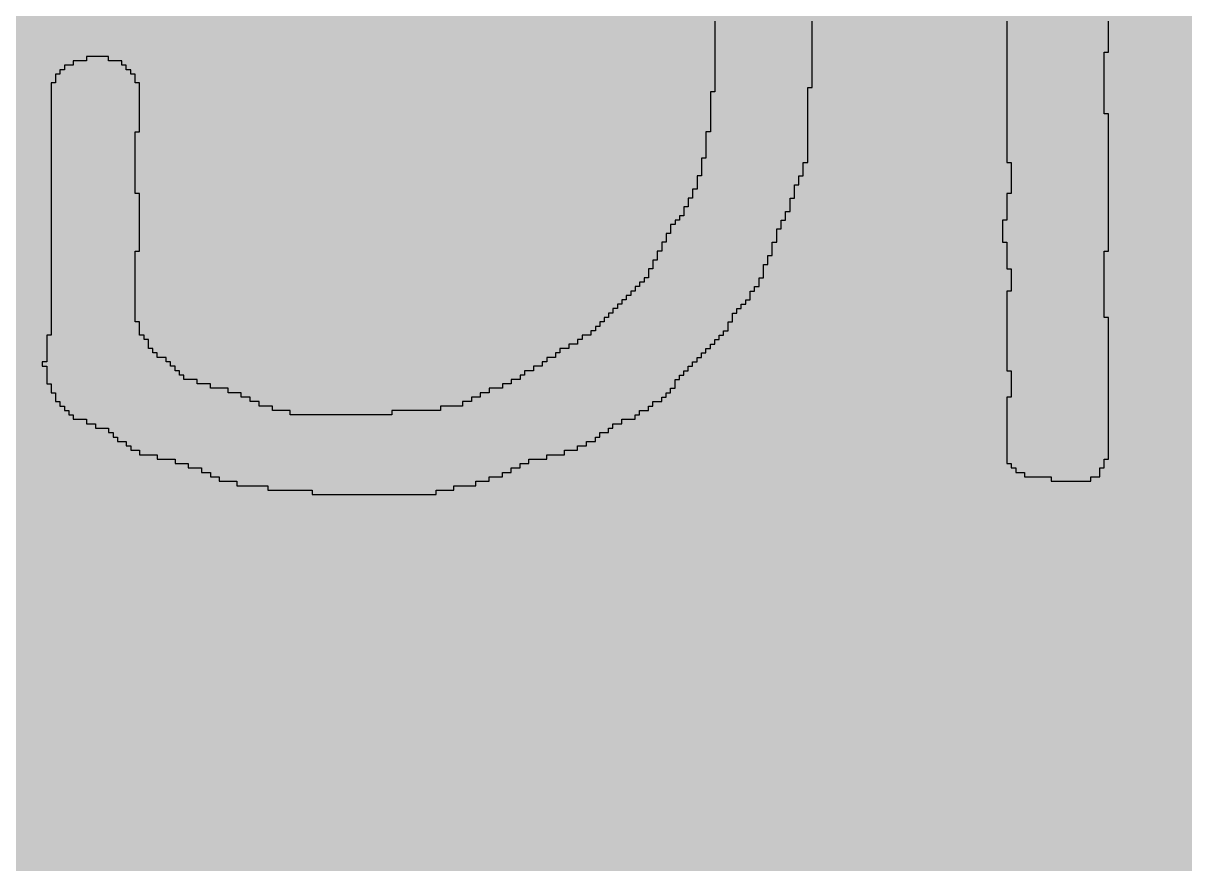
# Model space of a CAD drawing. Header units: millimetres. Extents: x 9.6 to 105, y 7.6 to 66.9.
# Drawn here: x 13.348 to 14.961, y 15.252 to 16.419 of the extents above; entities that cross this region are included whole.
import ezdxf

# ---------------------------------------------------------------- set-up
doc = ezdxf.new("R2010")
doc.units = ezdxf.units.MM
for name, color, linetype in [('BottomLayer', 5, 'Continuous'), ('BottomOverlay', 54, 'Continuous'), ('TopLayer', 1, 'Continuous')]:
    doc.layers.add(name, color=color, linetype=linetype)

msp = doc.modelspace()

# ---------------------------------------------------------------- hatches: boundary and pattern name
at = {"layer": 'BottomLayer'}
msp.add_hatch(color=5, dxfattribs=at).paths.add_polyline_path([(10.2868, 10.414), (18.669, 10.414), (18.669, 61.9242), (10.2868, 61.9242)])
at = {"layer": 'TopLayer'}
msp.add_hatch(color=1, dxfattribs=at).paths.add_polyline_path([(9.779, 11.049), (19.939, 11.049), (19.939, 35.814), (9.779, 35.814)])

# ---------------------------------------------------------------- linework, layer by layer
at = {"layer": 'BottomOverlay'}
for p, q in [((14.3083, 16.4222), (14.3083, 16.4161)), ((14.4434, 16.4161), (14.4434, 16.4222)), ((14.7138, 16.4222), (14.7138, 16.4161)), ((14.8551, 16.4161), (14.8551, 16.4222)), ((14.3083, 16.4161), (14.3083, 16.4099)), ((14.3083, 16.4099), (14.3083, 16.4038)), ((14.3083, 16.4038), (14.3083, 16.3977)), ((14.4434, 16.4099), (14.4434, 16.4161)), ((14.4434, 16.4038), (14.4434, 16.4099)), ((14.4434, 16.3977), (14.4434, 16.4038)), ((14.7138, 16.4161), (14.7138, 16.4099)), ((14.7138, 16.4099), (14.7138, 16.4038)), ((14.7138, 16.4038), (14.7138, 16.3977)), ((14.8551, 16.4099), (14.8551, 16.4161)), ((14.8551, 16.4038), (14.8551, 16.4099)), ((14.8551, 16.3977), (14.8551, 16.4038)), ((14.3083, 16.3977), (14.3083, 16.3915)), ((14.3083, 16.3915), (14.3083, 16.3854)), ((14.4434, 16.3915), (14.4434, 16.3977)), ((14.4434, 16.3854), (14.4434, 16.3915)), ((14.7138, 16.3977), (14.7138, 16.3915)), ((14.7138, 16.3915), (14.7138, 16.3854)), ((14.8551, 16.3915), (14.8551, 16.3977)), ((14.8551, 16.3854), (14.8551, 16.3915)), ((13.4665, 16.3731), (13.4358, 16.3731)), ((13.4358, 16.3731), (13.4358, 16.3669)), ((13.4665, 16.3669), (13.4665, 16.3731)), ((14.3083, 16.3854), (14.3083, 16.3792)), ((14.3083, 16.3792), (14.3083, 16.3731)), ((14.3083, 16.3731), (14.3083, 16.3669)), ((14.4434, 16.3792), (14.4434, 16.3854)), ((14.4434, 16.3731), (14.4434, 16.3792)), ((14.4434, 16.3669), (14.4434, 16.3731)), ((14.7138, 16.3854), (14.7138, 16.3792)), ((14.7138, 16.3792), (14.7138, 16.3731)), ((14.7138, 16.3731), (14.7138, 16.3669)), ((14.8489, 16.3731), (14.8489, 16.3792)), ((14.8489, 16.3792), (14.8551, 16.3792)), ((14.8489, 16.3669), (14.8489, 16.3731)), ((14.8551, 16.3792), (14.8551, 16.3854)), ((13.4174, 16.3608), (13.4051, 16.3608)), ((13.4051, 16.3608), (13.4051, 16.3546)), ((13.4358, 16.3669), (13.4174, 16.3669)), ((13.4174, 16.3669), (13.4174, 16.3608)), ((13.485, 16.3669), (13.4665, 16.3669)), ((13.485, 16.3608), (13.485, 16.3669)), ((13.4911, 16.3608), (13.485, 16.3608)), ((13.4911, 16.3546), (13.4911, 16.3608)), ((14.3083, 16.3669), (14.3083, 16.3608)), ((14.3083, 16.3608), (14.3083, 16.3546)), ((14.4434, 16.3608), (14.4434, 16.3669)), ((14.4434, 16.3546), (14.4434, 16.3608)), ((14.7138, 16.3669), (14.7138, 16.3608)), ((14.7138, 16.3608), (14.7138, 16.3546)), ((14.8489, 16.3608), (14.8489, 16.3669)), ((14.8489, 16.3546), (14.8489, 16.3608)), ((13.3989, 16.3485), (13.3928, 16.3485)), ((13.3928, 16.3485), (13.3928, 16.3424)), ((13.3928, 16.3424), (13.3928, 16.3362)), ((13.4051, 16.3546), (13.3989, 16.3546)), ((13.3989, 16.3546), (13.3989, 16.3485)), ((13.4972, 16.3546), (13.4911, 16.3546)), ((13.4972, 16.3485), (13.4972, 16.3546)), ((13.5034, 16.3485), (13.4972, 16.3485)), ((13.5034, 16.3424), (13.5034, 16.3485)), ((13.5034, 16.3362), (13.5034, 16.3424)), ((14.3083, 16.3546), (14.3083, 16.3485)), ((14.3083, 16.3485), (14.3083, 16.3424)), ((14.3083, 16.3424), (14.3083, 16.3362)), ((14.4434, 16.3485), (14.4434, 16.3546)), ((14.4434, 16.3424), (14.4434, 16.3485)), ((14.4434, 16.3362), (14.4434, 16.3424)), ((14.7138, 16.3546), (14.7138, 16.3485)), ((14.7138, 16.3485), (14.7138, 16.3424)), ((14.7138, 16.3424), (14.7138, 16.3362)), ((14.8489, 16.3485), (14.8489, 16.3546)), ((14.8489, 16.3424), (14.8489, 16.3485)), ((14.8489, 16.3362), (14.8489, 16.3424)), ((13.3928, 16.3362), (13.3866, 16.3362)), ((13.3866, 16.3362), (13.3866, 16.3301)), ((13.3866, 16.3301), (13.3866, 16.3239)), ((13.3866, 16.3239), (13.3866, 16.3178)), ((13.5095, 16.3362), (13.5034, 16.3362)), ((13.5095, 16.3301), (13.5095, 16.3362)), ((13.5095, 16.3239), (13.5095, 16.3301)), ((13.5095, 16.3178), (13.5095, 16.3239)), ((14.3083, 16.3239), (14.3021, 16.3239)), ((14.3021, 16.3239), (14.3021, 16.3178)), ((14.3083, 16.3362), (14.3083, 16.3301)), ((14.3083, 16.3301), (14.3083, 16.3239)), ((14.4373, 16.3239), (14.4373, 16.3301)), ((14.4373, 16.3301), (14.4434, 16.3301)), ((14.4373, 16.3178), (14.4373, 16.3239)), ((14.4434, 16.3301), (14.4434, 16.3362)), ((14.7138, 16.3362), (14.7138, 16.3301)), ((14.7138, 16.3301), (14.7138, 16.3239)), ((14.7138, 16.3239), (14.7138, 16.3178)), ((14.8489, 16.3301), (14.8489, 16.3362)), ((14.8489, 16.3239), (14.8489, 16.3301)), ((14.8489, 16.3178), (14.8489, 16.3239)), ((13.3866, 16.3178), (13.3866, 16.3116)), ((13.3866, 16.3116), (13.3866, 16.3055)), ((13.5095, 16.3116), (13.5095, 16.3178)), ((13.5095, 16.3055), (13.5095, 16.3116)), ((14.3021, 16.3178), (14.3021, 16.3116)), ((14.3021, 16.3116), (14.3021, 16.3055)), ((14.4373, 16.3116), (14.4373, 16.3178)), ((14.4373, 16.3055), (14.4373, 16.3116)), ((14.7138, 16.3178), (14.7138, 16.3116)), ((14.7138, 16.3116), (14.7138, 16.3055)), ((14.8489, 16.3116), (14.8489, 16.3178)), ((14.8489, 16.3055), (14.8489, 16.3116)), ((13.3866, 16.3055), (13.3866, 16.2993)), ((13.3866, 16.2993), (13.3866, 16.2932)), ((13.3866, 16.2932), (13.3866, 16.2871)), ((13.5095, 16.2993), (13.5095, 16.3055)), ((13.5095, 16.2932), (13.5095, 16.2993)), ((13.5095, 16.2871), (13.5095, 16.2932)), ((14.3021, 16.3055), (14.3021, 16.2993)), ((14.3021, 16.2993), (14.3021, 16.2932)), ((14.3021, 16.2932), (14.3021, 16.2871)), ((14.4373, 16.2993), (14.4373, 16.3055)), ((14.4373, 16.2932), (14.4373, 16.2993)), ((14.4373, 16.2871), (14.4373, 16.2932)), ((14.7138, 16.3055), (14.7138, 16.2993)), ((14.7138, 16.2993), (14.7138, 16.2932)), ((14.7138, 16.2932), (14.7138, 16.2871)), ((14.8489, 16.2993), (14.8489, 16.3055)), ((14.8489, 16.2932), (14.8489, 16.2993)), ((14.8551, 16.2932), (14.8489, 16.2932)), ((14.8551, 16.2871), (14.8551, 16.2932)), ((13.3866, 16.2871), (13.3866, 16.2809)), ((13.3866, 16.2809), (13.3866, 16.2748)), ((13.3866, 16.2748), (13.3866, 16.2686)), ((13.5095, 16.2809), (13.5095, 16.2871)), ((13.5095, 16.2748), (13.5095, 16.2809)), ((13.5095, 16.2686), (13.5095, 16.2748)), ((14.3021, 16.2871), (14.3021, 16.2809)), ((14.3021, 16.2809), (14.3021, 16.2748)), ((14.3021, 16.2748), (14.3021, 16.2686)), ((14.4373, 16.2809), (14.4373, 16.2871)), ((14.4373, 16.2748), (14.4373, 16.2809)), ((14.4373, 16.2686), (14.4373, 16.2748)), ((14.7138, 16.2871), (14.7138, 16.2809)), ((14.7138, 16.2809), (14.7138, 16.2748)), ((14.7138, 16.2748), (14.7138, 16.2686)), ((14.8551, 16.2809), (14.8551, 16.2871)), ((14.8551, 16.2748), (14.8551, 16.2809)), ((14.8551, 16.2686), (14.8551, 16.2748)), ((13.3866, 16.2686), (13.3866, 16.2625)), ((13.3866, 16.2625), (13.3866, 16.2563)), ((13.5034, 16.2625), (13.5034, 16.2686)), ((13.5034, 16.2686), (13.5095, 16.2686)), ((13.5034, 16.2563), (13.5034, 16.2625)), ((14.3021, 16.2686), (14.296, 16.2686)), ((14.296, 16.2686), (14.296, 16.2625)), ((14.296, 16.2625), (14.296, 16.2563)), ((14.4373, 16.2625), (14.4373, 16.2686)), ((14.4373, 16.2563), (14.4373, 16.2625)), ((14.7138, 16.2686), (14.7138, 16.2625)), ((14.7138, 16.2625), (14.7138, 16.2563)), ((14.8551, 16.2625), (14.8551, 16.2686)), ((14.8551, 16.2563), (14.8551, 16.2625)), ((13.3866, 16.2563), (13.3866, 16.2502)), ((13.3866, 16.2502), (13.3866, 16.244)), ((13.3866, 16.244), (13.3866, 16.2379)), ((13.5034, 16.2502), (13.5034, 16.2563)), ((13.5034, 16.244), (13.5034, 16.2502)), ((13.5034, 16.2379), (13.5034, 16.244)), ((14.296, 16.2563), (14.296, 16.2502)), ((14.296, 16.2502), (14.296, 16.244)), ((14.296, 16.244), (14.296, 16.2379)), ((14.4373, 16.2502), (14.4373, 16.2563)), ((14.4373, 16.244), (14.4373, 16.2502)), ((14.4373, 16.2379), (14.4373, 16.244)), ((14.7138, 16.2563), (14.7138, 16.2502)), ((14.7138, 16.2502), (14.7138, 16.244)), ((14.7138, 16.244), (14.7138, 16.2379)), ((14.8551, 16.2502), (14.8551, 16.2563)), ((14.8551, 16.244), (14.8551, 16.2502)), ((14.8551, 16.2379), (14.8551, 16.244)), ((13.3866, 16.2379), (13.3866, 16.2318)), ((13.3866, 16.2318), (13.3866, 16.2256)), ((13.5034, 16.2318), (13.5034, 16.2379)), ((13.5034, 16.2256), (13.5034, 16.2318)), ((14.296, 16.2318), (14.2898, 16.2318)), ((14.2898, 16.2318), (14.2898, 16.2256)), ((14.296, 16.2379), (14.296, 16.2318)), ((14.4373, 16.2318), (14.4373, 16.2379)), ((14.4373, 16.2256), (14.4373, 16.2318)), ((14.7138, 16.2379), (14.7138, 16.2318)), ((14.7138, 16.2318), (14.7138, 16.2256)), ((14.8551, 16.2318), (14.8551, 16.2379)), ((14.8551, 16.2256), (14.8551, 16.2318)), ((13.3866, 16.2256), (13.3866, 16.2195)), ((13.3866, 16.2195), (13.3866, 16.2133)), ((13.3866, 16.2133), (13.3866, 16.2072)), ((13.5034, 16.2195), (13.5034, 16.2256)), ((13.5034, 16.2133), (13.5034, 16.2195)), ((13.5034, 16.2072), (13.5034, 16.2133)), ((14.2898, 16.2256), (14.2898, 16.2195)), ((14.2898, 16.2195), (14.2898, 16.2133)), ((14.2898, 16.2133), (14.2898, 16.2072)), ((14.4311, 16.2195), (14.4311, 16.2256)), ((14.4311, 16.2256), (14.4373, 16.2256)), ((14.4311, 16.2133), (14.4311, 16.2195)), ((14.4311, 16.2072), (14.4311, 16.2133)), ((14.7138, 16.2256), (14.7199, 16.2256)), ((14.7199, 16.2256), (14.7199, 16.2195)), ((14.7199, 16.2195), (14.7199, 16.2133)), ((14.7199, 16.2133), (14.7199, 16.2072)), ((14.8551, 16.2195), (14.8551, 16.2256)), ((14.8551, 16.2133), (14.8551, 16.2195)), ((14.8551, 16.2072), (14.8551, 16.2133)), ((13.3866, 16.2072), (13.3866, 16.201)), ((13.3866, 16.201), (13.3866, 16.1949)), ((13.3866, 16.1949), (13.3866, 16.1888)), ((13.5034, 16.201), (13.5034, 16.2072)), ((13.5034, 16.1949), (13.5034, 16.201)), ((13.5034, 16.1888), (13.5034, 16.1949)), ((14.2898, 16.2072), (14.2837, 16.2072)), ((14.2837, 16.2072), (14.2837, 16.201)), ((14.2837, 16.201), (14.2837, 16.1949)), ((14.2837, 16.1949), (14.2837, 16.1888)), ((14.4189, 16.1888), (14.4189, 16.1949)), ((14.4189, 16.1949), (14.425, 16.1949)), ((14.425, 16.201), (14.425, 16.2072)), ((14.425, 16.2072), (14.4311, 16.2072)), ((14.425, 16.1949), (14.425, 16.201)), ((14.7199, 16.2072), (14.7199, 16.201)), ((14.7199, 16.201), (14.7199, 16.1949)), ((14.7199, 16.1949), (14.7199, 16.1888)), ((14.8551, 16.201), (14.8551, 16.2072)), ((14.8551, 16.1949), (14.8551, 16.201)), ((14.8551, 16.1888), (14.8551, 16.1949)), ((13.3866, 16.1888), (13.3866, 16.1826)), ((13.3866, 16.1826), (13.3866, 16.1765)), ((13.5034, 16.1826), (13.5034, 16.1888)), ((13.5095, 16.1826), (13.5034, 16.1826)), ((13.5095, 16.1765), (13.5095, 16.1826)), ((14.2837, 16.1888), (14.2775, 16.1888)), ((14.2775, 16.1888), (14.2775, 16.1826)), ((14.2775, 16.1826), (14.2775, 16.1765)), ((14.4189, 16.1826), (14.4189, 16.1888)), ((14.4189, 16.1765), (14.4189, 16.1826)), ((14.7199, 16.1826), (14.7138, 16.1826)), ((14.7138, 16.1826), (14.7138, 16.1765)), ((14.7199, 16.1888), (14.7199, 16.1826)), ((14.8551, 16.1826), (14.8551, 16.1888)), ((14.8551, 16.1765), (14.8551, 16.1826)), ((13.3866, 16.1765), (13.3866, 16.1703)), ((13.3866, 16.1703), (13.3866, 16.1642)), ((13.3866, 16.1642), (13.3866, 16.158)), ((13.5095, 16.1703), (13.5095, 16.1765)), ((13.5095, 16.1642), (13.5095, 16.1703)), ((13.5095, 16.158), (13.5095, 16.1642)), ((14.2714, 16.1642), (14.2653, 16.1642)), ((14.2653, 16.1642), (14.2653, 16.158)), ((14.2775, 16.1765), (14.2714, 16.1765)), ((14.2714, 16.1765), (14.2714, 16.1703)), ((14.2714, 16.1703), (14.2714, 16.1642)), ((14.4127, 16.1703), (14.4127, 16.1765)), ((14.4127, 16.1765), (14.4189, 16.1765)), ((14.4127, 16.1642), (14.4127, 16.1703)), ((14.4127, 16.158), (14.4127, 16.1642)), ((14.7138, 16.1765), (14.7138, 16.1703)), ((14.7138, 16.1703), (14.7138, 16.1642)), ((14.7138, 16.1642), (14.7138, 16.158)), ((14.8551, 16.1703), (14.8551, 16.1765)), ((14.8551, 16.1642), (14.8551, 16.1703)), ((14.8551, 16.158), (14.8551, 16.1642)), ((13.3866, 16.158), (13.3866, 16.1519)), ((13.3866, 16.1519), (13.3866, 16.1457)), ((13.3866, 16.1457), (13.3866, 16.1396)), ((13.5095, 16.1519), (13.5095, 16.158)), ((13.5095, 16.1457), (13.5095, 16.1519)), ((13.5095, 16.1396), (13.5095, 16.1457)), ((14.2591, 16.1457), (14.253, 16.1457)), ((14.253, 16.1457), (14.253, 16.1396)), ((14.2653, 16.1519), (14.2591, 16.1519)), ((14.2591, 16.1519), (14.2591, 16.1457)), ((14.2653, 16.158), (14.2653, 16.1519)), ((14.4004, 16.1396), (14.4004, 16.1457)), ((14.4004, 16.1457), (14.4066, 16.1457)), ((14.4066, 16.1519), (14.4066, 16.158)), ((14.4066, 16.158), (14.4127, 16.158)), ((14.4066, 16.1457), (14.4066, 16.1519)), ((14.7138, 16.1457), (14.7076, 16.1457)), ((14.7076, 16.1457), (14.7076, 16.1396)), ((14.7138, 16.158), (14.7138, 16.1519)), ((14.7138, 16.1519), (14.7138, 16.1457)), ((14.8551, 16.1519), (14.8551, 16.158)), ((14.8551, 16.1457), (14.8551, 16.1519)), ((14.8551, 16.1396), (14.8551, 16.1457)), ((13.3866, 16.1396), (13.3866, 16.1335)), ((13.3866, 16.1335), (13.3866, 16.1273)), ((13.5095, 16.1335), (13.5095, 16.1396)), ((13.5095, 16.1273), (13.5095, 16.1335)), ((14.253, 16.1396), (14.2468, 16.1396)), ((14.2468, 16.1396), (14.2468, 16.1335)), ((14.2468, 16.1335), (14.2468, 16.1273)), ((14.3943, 16.1273), (14.3943, 16.1335)), ((14.3943, 16.1335), (14.4004, 16.1335)), ((14.4004, 16.1335), (14.4004, 16.1396)), ((14.7076, 16.1396), (14.7076, 16.1335)), ((14.7076, 16.1335), (14.7076, 16.1273)), ((14.8551, 16.1335), (14.8551, 16.1396)), ((14.8551, 16.1273), (14.8551, 16.1335)), ((13.3866, 16.1273), (13.3866, 16.1212)), ((13.3866, 16.1212), (13.3866, 16.115)), ((13.3866, 16.115), (13.3866, 16.1089)), ((13.5095, 16.1212), (13.5095, 16.1273)), ((13.5095, 16.115), (13.5095, 16.1212)), ((13.5095, 16.1089), (13.5095, 16.115)), ((14.2407, 16.115), (14.2345, 16.115)), ((14.2345, 16.115), (14.2345, 16.1089)), ((14.2468, 16.1273), (14.2407, 16.1273)), ((14.2407, 16.1273), (14.2407, 16.1212)), ((14.2407, 16.1212), (14.2407, 16.115)), ((14.3881, 16.1089), (14.3881, 16.115)), ((14.3881, 16.115), (14.3943, 16.115)), ((14.3943, 16.1212), (14.3943, 16.1273)), ((14.3943, 16.115), (14.3943, 16.1212)), ((14.7076, 16.1273), (14.7076, 16.1212)), ((14.7076, 16.1212), (14.7076, 16.115)), ((14.7076, 16.115), (14.7138, 16.115)), ((14.7138, 16.115), (14.7138, 16.1089)), ((14.8551, 16.1212), (14.8551, 16.1273)), ((14.8551, 16.115), (14.8551, 16.1212)), ((14.8551, 16.1089), (14.8551, 16.115)), ((13.3866, 16.1089), (13.3866, 16.1027)), ((13.3866, 16.1027), (13.3866, 16.0966)), ((13.5034, 16.0966), (13.5034, 16.1027)), ((13.5034, 16.1027), (13.5095, 16.1027)), ((13.5095, 16.1027), (13.5095, 16.1089)), ((14.2345, 16.1027), (14.2284, 16.1027)), ((14.2284, 16.1027), (14.2284, 16.0966)), ((14.2345, 16.1089), (14.2345, 16.1027)), ((14.3881, 16.1027), (14.3881, 16.1089)), ((14.3881, 16.0966), (14.3881, 16.1027)), ((14.7138, 16.1089), (14.7138, 16.1027)), ((14.7138, 16.1027), (14.7138, 16.0966)), ((14.8489, 16.0966), (14.8489, 16.1027)), ((14.8489, 16.1027), (14.8551, 16.1027)), ((14.8551, 16.1027), (14.8551, 16.1089)), ((13.3866, 16.0966), (13.3866, 16.0904)), ((13.3866, 16.0904), (13.3866, 16.0843)), ((13.3866, 16.0843), (13.3866, 16.0782)), ((13.5034, 16.0904), (13.5034, 16.0966)), ((13.5034, 16.0843), (13.5034, 16.0904)), ((13.5034, 16.0782), (13.5034, 16.0843)), ((14.2284, 16.0904), (14.2222, 16.0904)), ((14.2222, 16.0904), (14.2222, 16.0843)), ((14.2222, 16.0843), (14.2222, 16.0782)), ((14.2284, 16.0966), (14.2284, 16.0904)), ((14.3758, 16.0782), (14.3758, 16.0843)), ((14.3758, 16.0843), (14.382, 16.0843)), ((14.382, 16.0904), (14.382, 16.0966)), ((14.382, 16.0966), (14.3881, 16.0966)), ((14.382, 16.0843), (14.382, 16.0904)), ((14.7138, 16.0966), (14.7138, 16.0904)), ((14.7138, 16.0904), (14.7138, 16.0843)), ((14.7138, 16.0843), (14.7138, 16.0782)), ((14.8489, 16.0904), (14.8489, 16.0966)), ((14.8489, 16.0843), (14.8489, 16.0904)), ((14.8489, 16.0782), (14.8489, 16.0843)), ((13.3866, 16.0782), (13.3866, 16.072)), ((13.3866, 16.072), (13.3866, 16.0659)), ((13.3866, 16.0659), (13.3866, 16.0597)), ((13.5034, 16.072), (13.5034, 16.0782)), ((13.5034, 16.0659), (13.5034, 16.072)), ((13.5034, 16.0597), (13.5034, 16.0659)), ((14.2161, 16.0659), (14.21, 16.0659)), ((14.21, 16.0659), (14.21, 16.0597)), ((14.2222, 16.0782), (14.2161, 16.0782)), ((14.2161, 16.0782), (14.2161, 16.072)), ((14.2161, 16.072), (14.2161, 16.0659)), ((14.3697, 16.0597), (14.3697, 16.0659)), ((14.3697, 16.0659), (14.3758, 16.0659)), ((14.3758, 16.072), (14.3758, 16.0782)), ((14.3758, 16.0659), (14.3758, 16.072)), ((14.7138, 16.0782), (14.7199, 16.0782)), ((14.7199, 16.0782), (14.7199, 16.072)), ((14.7199, 16.072), (14.7199, 16.0659)), ((14.7199, 16.0659), (14.7199, 16.0597)), ((14.8489, 16.072), (14.8489, 16.0782)), ((14.8489, 16.0659), (14.8489, 16.072)), ((14.8489, 16.0597), (14.8489, 16.0659)), ((13.3866, 16.0597), (13.3866, 16.0536)), ((13.3866, 16.0536), (13.3866, 16.0474)), ((13.5034, 16.0536), (13.5034, 16.0597)), ((13.5034, 16.0474), (13.5034, 16.0536)), ((14.2038, 16.0536), (14.1977, 16.0536)), ((14.1977, 16.0536), (14.1977, 16.0474)), ((14.21, 16.0597), (14.2038, 16.0597)), ((14.2038, 16.0597), (14.2038, 16.0536)), ((14.3636, 16.0474), (14.3636, 16.0536)), ((14.3636, 16.0536), (14.3697, 16.0536)), ((14.3697, 16.0536), (14.3697, 16.0597)), ((14.7199, 16.0597), (14.7199, 16.0536)), ((14.7199, 16.0536), (14.7199, 16.0474)), ((14.8489, 16.0536), (14.8489, 16.0597)), ((14.8489, 16.0474), (14.8489, 16.0536)), ((13.3866, 16.0474), (13.3866, 16.0413)), ((13.3866, 16.0413), (13.3866, 16.0351)), ((13.3866, 16.0351), (13.3866, 16.029)), ((13.5034, 16.0413), (13.5034, 16.0474)), ((13.5034, 16.0351), (13.5034, 16.0413)), ((13.5034, 16.029), (13.5034, 16.0351)), ((14.1854, 16.0351), (14.1792, 16.0351)), ((14.1792, 16.0351), (14.1792, 16.029)), ((14.1915, 16.0413), (14.1854, 16.0413)), ((14.1854, 16.0413), (14.1854, 16.0351)), ((14.1977, 16.0474), (14.1915, 16.0474)), ((14.1915, 16.0474), (14.1915, 16.0413)), ((14.3513, 16.029), (14.3513, 16.0351)), ((14.3513, 16.0351), (14.3574, 16.0351)), ((14.3574, 16.0413), (14.3574, 16.0474)), ((14.3574, 16.0474), (14.3636, 16.0474)), ((14.3574, 16.0351), (14.3574, 16.0413)), ((14.7199, 16.0474), (14.7138, 16.0474)), ((14.7138, 16.0474), (14.7138, 16.0413)), ((14.7138, 16.0413), (14.7138, 16.0351)), ((14.7138, 16.0351), (14.7138, 16.029)), ((14.8489, 16.0413), (14.8489, 16.0474)), ((14.8489, 16.0351), (14.8489, 16.0413)), ((14.8489, 16.029), (14.8489, 16.0351)), ((13.3866, 16.029), (13.3866, 16.0229)), ((13.3866, 16.0229), (13.3866, 16.0167)), ((13.3866, 16.0167), (13.3866, 16.0106)), ((13.5034, 16.0229), (13.5034, 16.029)), ((13.5034, 16.0167), (13.5034, 16.0229)), ((13.5034, 16.0106), (13.5034, 16.0167)), ((14.1669, 16.0167), (14.1608, 16.0167)), ((14.1608, 16.0167), (14.1608, 16.0106)), ((14.1731, 16.0229), (14.1669, 16.0229)), ((14.1669, 16.0229), (14.1669, 16.0167)), ((14.1792, 16.029), (14.1731, 16.029)), ((14.1731, 16.029), (14.1731, 16.0229)), ((14.3328, 16.0106), (14.3328, 16.0167)), ((14.3328, 16.0167), (14.339, 16.0167)), ((14.339, 16.0167), (14.339, 16.0229)), ((14.339, 16.0229), (14.3451, 16.0229)), ((14.3451, 16.0229), (14.3451, 16.029)), ((14.3451, 16.029), (14.3513, 16.029)), ((14.7138, 16.029), (14.7138, 16.0229)), ((14.7138, 16.0229), (14.7138, 16.0167)), ((14.7138, 16.0167), (14.7138, 16.0106)), ((14.8489, 16.0229), (14.8489, 16.029)), ((14.8489, 16.0167), (14.8489, 16.0229)), ((14.8489, 16.0106), (14.8489, 16.0167)), ((13.3866, 16.0106), (13.3866, 16.0044)), ((13.3866, 16.0044), (13.3866, 15.9983)), ((13.5034, 16.0044), (13.5034, 16.0106)), ((13.5095, 16.0044), (13.5034, 16.0044)), ((13.5095, 15.9983), (13.5095, 16.0044)), ((14.1547, 16.0044), (14.1485, 16.0044)), ((14.1485, 16.0044), (14.1485, 15.9983)), ((14.1608, 16.0106), (14.1547, 16.0106)), ((14.1547, 16.0106), (14.1547, 16.0044)), ((14.3267, 15.9983), (14.3267, 16.0044)), ((14.3267, 16.0044), (14.3328, 16.0044)), ((14.3328, 16.0044), (14.3328, 16.0106)), ((14.7138, 16.0106), (14.7138, 16.0044)), ((14.7138, 16.0044), (14.7138, 15.9983)), ((14.8551, 16.0106), (14.8489, 16.0106)), ((14.8551, 16.0044), (14.8551, 16.0106)), ((14.8551, 15.9983), (14.8551, 16.0044)), ((13.3866, 15.986), (13.3805, 15.986)), ((13.3805, 15.986), (13.3805, 15.9799)), ((13.3866, 15.9983), (13.3866, 15.9921)), ((13.3866, 15.9921), (13.3866, 15.986)), ((13.5095, 15.9921), (13.5095, 15.9983)), ((13.5095, 15.986), (13.5095, 15.9921)), ((13.5157, 15.986), (13.5095, 15.986)), ((13.5157, 15.9799), (13.5157, 15.986)), ((14.1362, 15.986), (14.1239, 15.986)), ((14.1239, 15.986), (14.1239, 15.9799)), ((14.1424, 15.9921), (14.1362, 15.9921)), ((14.1362, 15.9921), (14.1362, 15.986)), ((14.1485, 15.9983), (14.1424, 15.9983)), ((14.1424, 15.9983), (14.1424, 15.9921)), ((14.3144, 15.9799), (14.3144, 15.986)), ((14.3144, 15.986), (14.3205, 15.986)), ((14.3205, 15.986), (14.3205, 15.9921)), ((14.3205, 15.9921), (14.3267, 15.9921)), ((14.3267, 15.9921), (14.3267, 15.9983)), ((14.7138, 15.9983), (14.7138, 15.9921)), ((14.7138, 15.9921), (14.7138, 15.986)), ((14.7138, 15.986), (14.7138, 15.9799)), ((14.8551, 15.9921), (14.8551, 15.9983)), ((14.8551, 15.986), (14.8551, 15.9921)), ((14.8551, 15.9799), (14.8551, 15.986)), ((13.3805, 15.9799), (13.3805, 15.9737)), ((13.3805, 15.9737), (13.3805, 15.9676)), ((13.5218, 15.9799), (13.5157, 15.9799)), ((13.5218, 15.9737), (13.5218, 15.9799)), ((13.5218, 15.9676), (13.5218, 15.9737)), ((14.1178, 15.9737), (14.1055, 15.9737)), ((14.1055, 15.9737), (14.1055, 15.9676)), ((14.1239, 15.9799), (14.1178, 15.9799)), ((14.1178, 15.9799), (14.1178, 15.9737)), ((14.3021, 15.9676), (14.3021, 15.9737)), ((14.3021, 15.9737), (14.3083, 15.9737)), ((14.3083, 15.9737), (14.3083, 15.9799)), ((14.3083, 15.9799), (14.3144, 15.9799)), ((14.7138, 15.9799), (14.7138, 15.9737)), ((14.7138, 15.9737), (14.7138, 15.9676)), ((14.8551, 15.9737), (14.8551, 15.9799)), ((14.8551, 15.9676), (14.8551, 15.9737)), ((13.3805, 15.9676), (13.3805, 15.9614)), ((13.3805, 15.9614), (13.3805, 15.9553)), ((13.3805, 15.9553), (13.3805, 15.9491)), ((13.528, 15.9676), (13.5218, 15.9676)), ((13.528, 15.9614), (13.528, 15.9676)), ((13.5341, 15.9614), (13.528, 15.9614)), ((13.5341, 15.9553), (13.5341, 15.9614)), ((13.5464, 15.9553), (13.5341, 15.9553)), ((13.5464, 15.9491), (13.5464, 15.9553)), ((14.0871, 15.9553), (14.0748, 15.9553)), ((14.0748, 15.9553), (14.0748, 15.9491)), ((14.0932, 15.9614), (14.0871, 15.9614)), ((14.0871, 15.9614), (14.0871, 15.9553)), ((14.1055, 15.9676), (14.0932, 15.9676)), ((14.0932, 15.9676), (14.0932, 15.9614)), ((14.2837, 15.9491), (14.2837, 15.9553)), ((14.2837, 15.9553), (14.2898, 15.9553)), ((14.2898, 15.9553), (14.2898, 15.9614)), ((14.2898, 15.9614), (14.296, 15.9614)), ((14.296, 15.9614), (14.296, 15.9676)), ((14.296, 15.9676), (14.3021, 15.9676)), ((14.7138, 15.9676), (14.7138, 15.9614)), ((14.7138, 15.9614), (14.7138, 15.9553)), ((14.7138, 15.9553), (14.7138, 15.9491)), ((14.8551, 15.9614), (14.8551, 15.9676)), ((14.8551, 15.9553), (14.8551, 15.9614)), ((14.8551, 15.9491), (14.8551, 15.9553)), ((13.3805, 15.9491), (13.3744, 15.9491)), ((13.3744, 15.9491), (13.3744, 15.943)), ((13.3744, 15.943), (13.3805, 15.943)), ((13.3805, 15.943), (13.3805, 15.9368)), ((13.3805, 15.9368), (13.3805, 15.9307)), ((13.5525, 15.9491), (13.5464, 15.9491)), ((13.5525, 15.943), (13.5525, 15.9491)), ((13.5587, 15.943), (13.5525, 15.943)), ((13.5587, 15.9368), (13.5587, 15.943)), ((13.5648, 15.9368), (13.5587, 15.9368)), ((13.5648, 15.9307), (13.5648, 15.9368)), ((14.0564, 15.9368), (14.0441, 15.9368)), ((14.0441, 15.9368), (14.0441, 15.9307)), ((14.0686, 15.943), (14.0564, 15.943)), ((14.0564, 15.943), (14.0564, 15.9368)), ((14.0748, 15.9491), (14.0686, 15.9491)), ((14.0686, 15.9491), (14.0686, 15.943)), ((14.2653, 15.9307), (14.2653, 15.9368)), ((14.2653, 15.9368), (14.2714, 15.9368)), ((14.2714, 15.9368), (14.2714, 15.943)), ((14.2714, 15.943), (14.2775, 15.943)), ((14.2775, 15.943), (14.2775, 15.9491)), ((14.2775, 15.9491), (14.2837, 15.9491)), ((14.7138, 15.9491), (14.7138, 15.943)), ((14.7138, 15.943), (14.7138, 15.9368)), ((14.7138, 15.9368), (14.7199, 15.9368)), ((14.7199, 15.9368), (14.7199, 15.9307)), ((14.8551, 15.943), (14.8551, 15.9491)), ((14.8551, 15.9368), (14.8551, 15.943)), ((14.8551, 15.9307), (14.8551, 15.9368)), ((13.3805, 15.9307), (13.3805, 15.9246)), ((13.3805, 15.9246), (13.3805, 15.9184)), ((13.571, 15.9307), (13.5648, 15.9307)), ((13.571, 15.9246), (13.571, 15.9307)), ((13.5894, 15.9246), (13.571, 15.9246)), ((13.5894, 15.9184), (13.5894, 15.9246)), ((14.0379, 15.9246), (14.0256, 15.9246)), ((14.0256, 15.9246), (14.0256, 15.9184)), ((14.0441, 15.9307), (14.0379, 15.9307)), ((14.0379, 15.9307), (14.0379, 15.9246)), ((14.253, 15.9184), (14.253, 15.9246)), ((14.253, 15.9246), (14.2591, 15.9246)), ((14.2591, 15.9246), (14.2591, 15.9307)), ((14.2591, 15.9307), (14.2653, 15.9307)), ((14.7199, 15.9307), (14.7199, 15.9246)), ((14.7199, 15.9246), (14.7199, 15.9184)), ((14.8551, 15.9246), (14.8551, 15.9307)), ((14.8551, 15.9184), (14.8551, 15.9246)), ((13.3805, 15.9184), (13.3866, 15.9184)), ((13.3866, 15.9184), (13.3866, 15.9123)), ((13.3866, 15.9123), (13.3866, 15.9061)), ((13.3866, 15.9061), (13.3928, 15.9061)), ((13.3928, 15.9061), (13.3928, 15.9)), ((13.6078, 15.9184), (13.5894, 15.9184)), ((13.6078, 15.9123), (13.6078, 15.9184)), ((13.6324, 15.9123), (13.6078, 15.9123)), ((13.6324, 15.9061), (13.6324, 15.9123)), ((13.6508, 15.9061), (13.6324, 15.9061)), ((13.6508, 15.9), (13.6508, 15.9061)), ((13.9949, 15.9061), (13.9826, 15.9061)), ((13.9826, 15.9061), (13.9826, 15.9)), ((14.0133, 15.9123), (13.9949, 15.9123)), ((13.9949, 15.9123), (13.9949, 15.9061)), ((14.0256, 15.9184), (14.0133, 15.9184)), ((14.0133, 15.9184), (14.0133, 15.9123)), ((14.2407, 15.9), (14.2407, 15.9061)), ((14.2407, 15.9061), (14.2468, 15.9061)), ((14.2468, 15.9061), (14.2468, 15.9123)), ((14.2468, 15.9123), (14.253, 15.9123)), ((14.253, 15.9123), (14.253, 15.9184)), ((14.7199, 15.9184), (14.7199, 15.9123)), ((14.7199, 15.9123), (14.7199, 15.9061)), ((14.7199, 15.9061), (14.7199, 15.9)), ((14.8551, 15.9123), (14.8551, 15.9184)), ((14.8551, 15.9061), (14.8551, 15.9123)), ((14.8551, 15.9), (14.8551, 15.9061)), ((13.3928, 15.9), (13.3928, 15.8938)), ((13.3928, 15.8938), (13.3989, 15.8938)), ((13.3989, 15.8938), (13.3989, 15.8877)), ((13.3989, 15.8877), (13.4051, 15.8877)), ((13.4051, 15.8877), (13.4051, 15.8815)), ((13.6631, 15.9), (13.6508, 15.9)), ((13.6631, 15.8938), (13.6631, 15.9)), ((13.6754, 15.8938), (13.6631, 15.8938)), ((13.6754, 15.8877), (13.6754, 15.8938)), ((13.6939, 15.8877), (13.6754, 15.8877)), ((13.6939, 15.8815), (13.6939, 15.8877)), ((13.958, 15.8877), (13.9273, 15.8877)), ((13.9273, 15.8877), (13.9273, 15.8815)), ((13.9703, 15.8938), (13.958, 15.8938)), ((13.958, 15.8938), (13.958, 15.8877)), ((13.9826, 15.9), (13.9703, 15.9)), ((13.9703, 15.9), (13.9703, 15.8938)), ((14.2161, 15.8815), (14.2161, 15.8877)), ((14.2161, 15.8877), (14.2222, 15.8877)), ((14.2222, 15.8877), (14.2222, 15.8938)), ((14.2222, 15.8938), (14.2345, 15.8938)), ((14.2345, 15.8938), (14.2345, 15.9)), ((14.2345, 15.9), (14.2407, 15.9)), ((14.7199, 15.9), (14.7138, 15.9)), ((14.7138, 15.9), (14.7138, 15.8938)), ((14.7138, 15.8938), (14.7138, 15.8877)), ((14.7138, 15.8877), (14.7138, 15.8815)), ((14.8551, 15.8938), (14.8551, 15.9)), ((14.8551, 15.8877), (14.8551, 15.8938)), ((14.8551, 15.8815), (14.8551, 15.8877)), ((13.4051, 15.8815), (13.4112, 15.8815)), ((13.4112, 15.8815), (13.4112, 15.8754)), ((13.4112, 15.8754), (13.4174, 15.8754)), ((13.4174, 15.8754), (13.4174, 15.8693)), ((13.7184, 15.8815), (13.6939, 15.8815)), ((13.7184, 15.8754), (13.7184, 15.8815)), ((13.8597, 15.8754), (13.7184, 15.8754)), ((13.9273, 15.8815), (13.8597, 15.8815)), ((13.8597, 15.8815), (13.8597, 15.8754)), ((14.1977, 15.8693), (14.1977, 15.8754)), ((14.1977, 15.8754), (14.2038, 15.8754)), ((14.2038, 15.8754), (14.2038, 15.8815)), ((14.2038, 15.8815), (14.2161, 15.8815)), ((14.7138, 15.8815), (14.7138, 15.8754)), ((14.7138, 15.8754), (14.7138, 15.8693)), ((14.8551, 15.8754), (14.8551, 15.8815)), ((14.8551, 15.8693), (14.8551, 15.8754)), ((13.4174, 15.8693), (13.4358, 15.8693)), ((13.4358, 15.8693), (13.4358, 15.8631)), ((13.4358, 15.8631), (13.4481, 15.8631)), ((13.4481, 15.8631), (13.4481, 15.857)), ((13.4481, 15.857), (13.4665, 15.857)), ((13.4665, 15.857), (13.4665, 15.8508)), ((14.1608, 15.8508), (14.1608, 15.857)), ((14.1608, 15.857), (14.1669, 15.857)), ((14.1669, 15.857), (14.1669, 15.8631)), ((14.1669, 15.8631), (14.1792, 15.8631)), ((14.1792, 15.8631), (14.1792, 15.8693)), ((14.1792, 15.8693), (14.1977, 15.8693)), ((14.7138, 15.8693), (14.7138, 15.8631)), ((14.7138, 15.8631), (14.7138, 15.857)), ((14.7138, 15.857), (14.7138, 15.8508)), ((14.8551, 15.8631), (14.8551, 15.8693)), ((14.8551, 15.857), (14.8551, 15.8631)), ((14.8551, 15.8508), (14.8551, 15.857)), ((13.4665, 15.8508), (13.4727, 15.8508)), ((13.4727, 15.8508), (13.4727, 15.8447)), ((13.4727, 15.8447), (13.4788, 15.8447)), ((13.4788, 15.8447), (13.4788, 15.8385)), ((14.1424, 15.8385), (14.1424, 15.8447)), ((14.1424, 15.8447), (14.1485, 15.8447)), ((14.1485, 15.8447), (14.1485, 15.8508)), ((14.1485, 15.8508), (14.1608, 15.8508)), ((14.7138, 15.8508), (14.7138, 15.8447)), ((14.7138, 15.8447), (14.7138, 15.8385)), ((14.8551, 15.8447), (14.8551, 15.8508)), ((14.8551, 15.8385), (14.8551, 15.8447)), ((13.4788, 15.8385), (13.4911, 15.8385)), ((13.4911, 15.8385), (13.4911, 15.8324)), ((13.4911, 15.8324), (13.4972, 15.8324)), ((13.4972, 15.8324), (13.4972, 15.8263)), ((13.4972, 15.8263), (13.5095, 15.8263)), ((13.5095, 15.8263), (13.5095, 15.8201)), ((14.0994, 15.8201), (14.0994, 15.8263)), ((14.0994, 15.8263), (14.1178, 15.8263)), ((14.1178, 15.8263), (14.1178, 15.8324)), ((14.1178, 15.8324), (14.1301, 15.8324)), ((14.1301, 15.8324), (14.1301, 15.8385)), ((14.1301, 15.8385), (14.1424, 15.8385)), ((14.7138, 15.8385), (14.7138, 15.8324)), ((14.7138, 15.8324), (14.7138, 15.8263)), ((14.7138, 15.8263), (14.7138, 15.8201)), ((14.8551, 15.8324), (14.8551, 15.8385)), ((14.8551, 15.8263), (14.8551, 15.8324)), ((14.8551, 15.8201), (14.8551, 15.8263)), ((13.5095, 15.8201), (13.5341, 15.8201)), ((13.5341, 15.8201), (13.5341, 15.814)), ((13.5341, 15.814), (13.5587, 15.814)), ((13.5587, 15.814), (13.5587, 15.8078)), ((13.5587, 15.8078), (13.5771, 15.8078)), ((13.5771, 15.8078), (13.5771, 15.8017)), ((14.0379, 15.8017), (14.0379, 15.8078)), ((14.0379, 15.8078), (14.0502, 15.8078)), ((14.0502, 15.8078), (14.0502, 15.814)), ((14.0502, 15.814), (14.0748, 15.814)), ((14.0748, 15.814), (14.0748, 15.8201)), ((14.0748, 15.8201), (14.0994, 15.8201)), ((14.7138, 15.8201), (14.7138, 15.814)), ((14.7138, 15.814), (14.7138, 15.8078)), ((14.7138, 15.8078), (14.7199, 15.8078)), ((14.7199, 15.8078), (14.7199, 15.8017)), ((14.8489, 15.8078), (14.8489, 15.814)), ((14.8489, 15.814), (14.8551, 15.814)), ((14.8489, 15.8017), (14.8489, 15.8078)), ((14.8551, 15.814), (14.8551, 15.8201)), ((13.5771, 15.8017), (13.5955, 15.8017)), ((13.5955, 15.8017), (13.5955, 15.7955)), ((13.5955, 15.7955), (13.6078, 15.7955)), ((13.6078, 15.7955), (13.6078, 15.7894)), ((14.0133, 15.7894), (14.0133, 15.7955)), ((14.0133, 15.7955), (14.0256, 15.7955)), ((14.0256, 15.7955), (14.0256, 15.8017)), ((14.0256, 15.8017), (14.0379, 15.8017)), ((14.7199, 15.8017), (14.7261, 15.8017)), ((14.7261, 15.8017), (14.7261, 15.7955)), ((14.7261, 15.7955), (14.7383, 15.7955)), ((14.7383, 15.7955), (14.7383, 15.7894)), ((14.8428, 15.7955), (14.8428, 15.8017)), ((14.8428, 15.8017), (14.8489, 15.8017)), ((14.8428, 15.7894), (14.8428, 15.7955)), ((13.6078, 15.7894), (13.6201, 15.7894)), ((13.6201, 15.7894), (13.6201, 15.7832)), ((13.6201, 15.7832), (13.6447, 15.7832)), ((13.6447, 15.7832), (13.6447, 15.7771)), ((13.6447, 15.7771), (13.6877, 15.7771)), ((13.6877, 15.7771), (13.6877, 15.771)), ((13.9458, 15.771), (13.9458, 15.7771)), ((13.9458, 15.7771), (13.9765, 15.7771)), ((13.9765, 15.7771), (13.9765, 15.7832)), ((13.9765, 15.7832), (13.9949, 15.7832)), ((13.9949, 15.7832), (13.9949, 15.7894)), ((13.9949, 15.7894), (14.0133, 15.7894)), ((14.7383, 15.7894), (14.7752, 15.7894)), ((14.7752, 15.7894), (14.7752, 15.7832)), ((14.7752, 15.7832), (14.8305, 15.7832)), ((14.8305, 15.7832), (14.8305, 15.7894)), ((14.8305, 15.7894), (14.8428, 15.7894)), ((13.6877, 15.771), (13.7491, 15.771)), ((13.7491, 15.771), (13.7491, 15.7648)), ((13.7491, 15.7648), (13.9212, 15.7648)), ((13.9212, 15.7648), (13.9212, 15.771)), ((13.9212, 15.771), (13.9458, 15.771))]:
    msp.add_line(p, q, dxfattribs=at)

doc.saveas('drawing.dxf')
